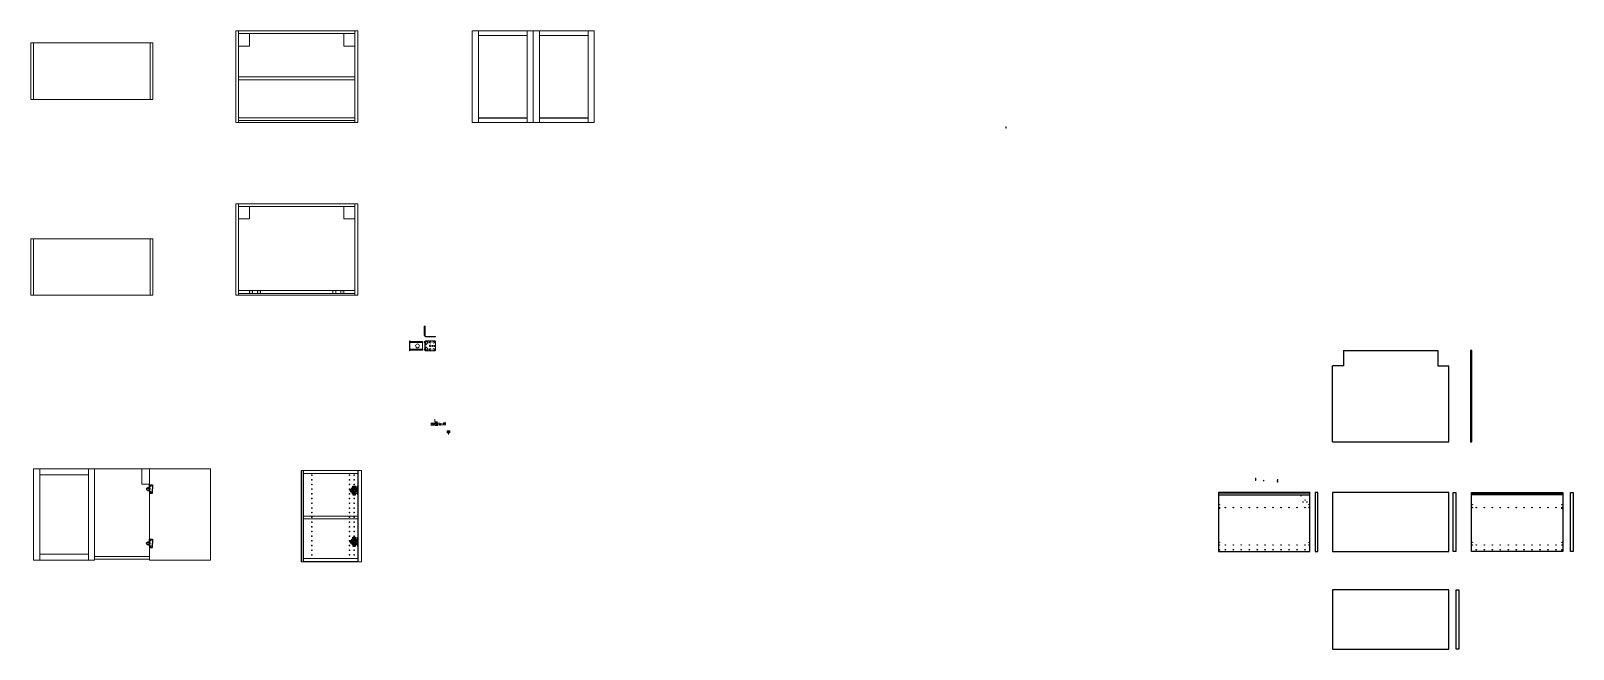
# Model space of a CAD drawing. Header units: millimetres. Extents: x 2162 to 3173, y 1800 to 2205.
import ezdxf

# ---------------------------------------------------------------- set-up
doc = ezdxf.new("R2010")
doc.units = ezdxf.units.MM
for name, color, linetype, lineweight in [('A-FURN', 8, 'Continuous', 18), ('ante', 9, 'Continuous', 18), ('componenti', 21, 'Continuous', 18), ('meccanismi', 4, 'Continuous', 18), ('viti', 1, 'Continuous', 18)]:
    doc.layers.add(name, color=color, linetype=linetype, lineweight=lineweight)
doc.layers.add('costr', color=4, linetype='Continuous')

msp = doc.modelspace()

# ---------------------------------------------------------------- linework, layer by layer
for p, q in [((3106.3, 1995.6), (3105.3, 1995.6)), ((3105.3, 1995.6), (3105.3, 1935.6)), ((3106.3, 1935.6), (3106.3, 1995.6)), ((3014.8, 1935.6), (3091.2, 1935.6)), ((3105.3, 1935.6), (3106.3, 1935.6)), ((3000.1, 1902), (2940.1, 1902)), ((2940.1, 1901), (3000.1, 1901)), ((2994.2, 1901), (2994.2, 1900)), ((3000.1, 1902.5), (3000.1, 1902.2)), ((3003.5, 1902.5), (3003.5, 1863.7)), ((3005.3, 1902.5), (3003.5, 1902.5)), ((3005.3, 1863.7), (3005.3, 1902.5)), ((3091.2, 1902.5), (3014.8, 1902.5)), ((3014.8, 1902.5), (3014.8, 1863.7)), ((3091.2, 1863.7), (3091.2, 1902.5)), ((3093.9, 1863.7), (3093.9, 1902.5)), ((3093.9, 1902.5), (3095.7, 1902.5)), ((3095.7, 1902.5), (3095.7, 1863.7)), ((3105.9, 1902.5), (3105.9, 1902.2)), ((3105.9, 1902), (3165.9, 1902)), ((3165.9, 1901), (3105.9, 1901)), ((3170.9, 1863.7), (3170.9, 1902.5)), ((3170.9, 1902.5), (3172.7, 1902.5)), ((3172.7, 1902.5), (3172.7, 1863.7)), ((2940.1, 1863.7), (3000.1, 1863.7)), ((3003.5, 1863.7), (3005.3, 1863.7)), ((3014.8, 1863.7), (3091.2, 1863.7)), ((3095.7, 1863.7), (3093.9, 1863.7)), ((3165.9, 1863.7), (3105.9, 1863.7)), ((3172.7, 1863.7), (3170.9, 1863.7)), ((3091.2, 1838.6), (3014.8, 1838.6)), ((3014.8, 1838.6), (3014.8, 1799.8)), ((3091.2, 1799.8), (3091.2, 1838.6)), ((3096, 1799.8), (3096, 1838.6)), ((3096, 1838.6), (3097.8, 1838.6)), ((3097.8, 1838.6), (3097.8, 1799.8)), ((3014.8, 1799.8), (3091.2, 1799.8)), ((3097.8, 1799.8), (3096, 1799.8))]:
    msp.add_line(p, q)
at = {"color": 4}
for p, q in [((2237.5, 1905.4), (2239.2, 1905.4)), ((2237.5, 1904.2), (2239.2, 1904.2)), ((2238.2, 1905.8), (2239.3, 1905.8)), ((2238.2, 1903.8), (2239.3, 1903.8)), ((2239.3, 1905.3), (2239.3, 1907.5)), ((2239.3, 1907.5), (2241.3, 1907.5)), ((2239.3, 1904.2), (2239.3, 1902)), ((2239.3, 1902), (2241.3, 1902)), ((2241.3, 1907.5), (2241.3, 1904.8)), ((2241.3, 1902), (2241.3, 1904.8)), ((2370.8, 1904.6), (2375.5, 1904.6)), ((2370.8, 1903.8), (2370.8, 1904.6)), ((2370.8, 1903.8), (2370.8, 1903.1)), ((2370.8, 1903.1), (2375.5, 1903.1)), ((2375.5, 1904.4), (2376.2, 1904.4)), ((2375.5, 1903.2), (2376.2, 1903.2)), ((2239.3, 1870.2), (2239.3, 1871.9)), ((2239.3, 1871.9), (2241.3, 1871.9)), ((2241.3, 1871.9), (2241.3, 1869.2)), ((2370.8, 1870.9), (2375.5, 1870.9)), ((2370.8, 1870.2), (2370.8, 1870.9)), ((2375.5, 1870.8), (2376.2, 1870.8)), ((2237.5, 1869.8), (2239.2, 1869.8)), ((2237.5, 1868.6), (2239.2, 1868.6)), ((2238.2, 1870.2), (2239.3, 1870.2)), ((2238.2, 1868.1), (2239.3, 1868.1)), ((2239.3, 1868.1), (2239.3, 1866.4)), ((2239.3, 1866.4), (2241.3, 1866.4)), ((2241.3, 1866.4), (2241.3, 1869.2)), ((2370.8, 1870.2), (2370.8, 1869.5)), ((2370.8, 1869.5), (2375.5, 1869.5)), ((2375.5, 1869.6), (2376.2, 1869.6))]:
    msp.add_line(p, q, dxfattribs=at)
for points in [[(3022, 1995.6), (3022, 1985.6), (3014.8, 1985.6)], [(3022, 1995.6), (3084, 1995.6)], [(3084, 1995.6), (3084, 1985.6), (3091.2, 1985.6)], [(3014.8, 1935.6), (3014.8, 1985.6)], [(3091.2, 1935.6), (3091.2, 1985.6)], [(3000.1, 1863.7), (3000.1, 1902.5), (2940.1, 1902.5), (2940.1, 1863.7)], [(2940.1, 1902.2), (2940.1, 1901.1)], [(3105.9, 1863.7), (3105.9, 1902.5), (3165.9, 1902.5), (3165.9, 1863.7)], [(3165.9, 1902.2), (3165.9, 1901.1)]]:
    msp.add_lwpolyline(points)
for points in [[(2371.9, 1904.3), (2371.9, 1905.6), (2372.5, 1905.6)], [(2375.5, 1904.8), (2371.9, 1904.8), (2371.9, 1904.3)], [(2371.9, 1903.3), (2371.9, 1902.1), (2372.5, 1902.1)], [(2375.5, 1902.9), (2371.9, 1902.9), (2371.9, 1903.3)], [(2372.5, 1905.6), (2372.5, 1906.7), (2374.3, 1906.7), (2374.3, 1905.6)], [(2372.5, 1902.1), (2372.5, 1900.9), (2374.3, 1900.9), (2374.3, 1902.1)], [(2372.8, 1906.2), (2372.8, 1905.4)], [(2372.8, 1901.5), (2372.8, 1902.2)], [(2373.2, 1905.4), (2373.2, 1906.2)], [(2373.2, 1902.2), (2373.2, 1901.5)], [(2373.6, 1906.2), (2373.6, 1905.4)], [(2373.6, 1901.5), (2373.6, 1902.2)], [(2374, 1905.4), (2374, 1906.2)], [(2374, 1902.2), (2374, 1901.5)], [(2374.3, 1905.6), (2375.5, 1905.6)], [(2374.3, 1902.1), (2375.5, 1902.1)], [(2371.9, 1870.7), (2371.9, 1871.9), (2372.5, 1871.9)], [(2375.5, 1871.1), (2371.9, 1871.1), (2371.9, 1870.7)], [(2372.5, 1871.9), (2372.5, 1873.1), (2374.3, 1873.1), (2374.3, 1871.9)], [(2372.8, 1872.5), (2372.8, 1871.8)], [(2373.2, 1871.8), (2373.2, 1872.5)], [(2373.6, 1872.5), (2373.6, 1871.8)], [(2374, 1871.8), (2374, 1872.5)], [(2374.3, 1871.9), (2375.5, 1871.9)], [(2371.9, 1869.7), (2371.9, 1868.5), (2372.5, 1868.5)], [(2375.5, 1869.2), (2371.9, 1869.2), (2371.9, 1869.7)], [(2372.5, 1868.5), (2372.5, 1867.3), (2374.3, 1867.3), (2374.3, 1868.5)], [(2372.8, 1867.9), (2372.8, 1868.6)], [(2373.2, 1868.6), (2373.2, 1867.9)], [(2373.6, 1867.9), (2373.6, 1868.6)], [(2374, 1868.6), (2374, 1867.9)], [(2374.3, 1868.5), (2375.5, 1868.5)]]:
    msp.add_lwpolyline(points, dxfattribs=at)
for centre in [(2240, 1906.7), (2240, 1902.9), (2240, 1871), (2240, 1867.3)]:
    msp.add_circle(centre, 0.3, dxfattribs=at)
for centre, radius, start, end in [((2238.8, 1904.8), 1.18, 122.3859, 149.8981), ((2238.8, 1904.8), 1.18, 210.1019, 237.6141), ((2239.2, 1904.8), 0.602, 270, 90), ((2371.9, 1903.8), 0.523, 90, 180), ((2371.9, 1903.8), 0.523, 180, 270), ((2372.6, 1904.9), 0.908, 219.9653, 297.4089), ((2372.6, 1902.7), 0.908, 62.5911, 140.0347), ((2373, 1906.1), 0.244, 13.7815, 166.2185), ((2373, 1905.5), 0.244, 193.7815, 346.2185), ((2373, 1902.2), 0.244, 13.7815, 166.2185), ((2373, 1901.5), 0.244, 193.7815, 346.2185), ((2373, 1903.8), 0.3, 0, 90), ((2373, 1903.8), 0.3, 270, 0), ((2373.8, 1906.1), 0.244, 13.7815, 166.2185), ((2373.8, 1905.5), 0.244, 193.7815, 346.2185), ((2373.8, 1902.2), 0.244, 13.7815, 166.2185), ((2373.8, 1901.5), 0.244, 193.7815, 346.2185), ((2374.3, 1903.8), 0.3, 0, 180), ((2374.3, 1903.8), 0.3, 0, 180), ((2374.3, 1903.8), 0.3, 180, 0), ((2374.3, 1903.8), 0.3, 180, 0), ((2371.9, 1870.2), 0.523, 90, 180), ((2372.6, 1871.3), 0.908, 219.9653, 297.4089), ((2373, 1872.5), 0.244, 13.7815, 166.2185), ((2373, 1871.8), 0.244, 193.7815, 346.2185), ((2373.8, 1872.5), 0.244, 13.7815, 166.2185), ((2373.8, 1871.8), 0.244, 193.7815, 346.2185), ((2238.8, 1869.2), 1.18, 122.3859, 149.8981), ((2238.8, 1869.1), 1.18, 210.1019, 237.6141), ((2239.2, 1869.2), 0.602, 270, 90), ((2371.9, 1870.2), 0.523, 180, 270), ((2372.6, 1869.1), 0.908, 62.5911, 140.0347), ((2373, 1868.6), 0.244, 13.7815, 166.2185), ((2373, 1867.9), 0.244, 193.7815, 346.2185), ((2373, 1870.2), 0.3, 0, 90), ((2373, 1870.2), 0.3, 270, 0), ((2373.8, 1868.5), 0.244, 13.7815, 166.2185), ((2373.8, 1867.9), 0.244, 193.7815, 346.2185), ((2374.3, 1870.2), 0.3, 0, 180), ((2374.3, 1870.2), 0.3, 0, 180), ((2374.3, 1870.2), 0.3, 180, 0), ((2374.3, 1870.2), 0.3, 180, 0)]:
    msp.add_arc(centre, radius, start, end, dxfattribs=at)
at = {"layer": 'A-FURN'}
for p, q in [((2450.9, 2205.1), (2450.9, 2145.1)), ((2530.9, 2145.1), (2530.9, 2205.1)), ((2297.6, 2146.4), (2374, 2146.4)), ((2297.6, 2145.1), (2374, 2145.1)), ((2374, 2146.4), (2374, 2148.2)), ((2297.6, 2031.8), (2374, 2031.8)), ((2163.3, 1918), (2163.3, 1858)), ((2338.8, 1917), (2339.1, 1917)), ((2339.1, 1917), (2339.1, 1857)), ((2340.2, 1857), (2340.2, 1917)), ((2203, 1860.6), (2239.3, 1860.6)), ((2163.3, 1858), (2165.1, 1858)), ((2239.3, 1858.8), (2203, 1858.8))]:
    msp.add_line(p, q, dxfattribs=at)
for points in [[(2295.8, 2145.1), (2297.6, 2145.1), (2297.6, 2205.1), (2295.8, 2205.1)], [(2295.8, 2031.8), (2297.6, 2031.8), (2297.6, 2091.8), (2295.8, 2091.8)]]:
    msp.add_lwpolyline(points, close=True, dxfattribs=at)
for points in [[(2297.6, 2205.1), (2297.6, 2204.9)], [(2297.6, 2205.1), (2374, 2205.1), (2374, 2203.3), (2297.6, 2203.3), (2297.6, 2205.1)], [(2297.6, 2204.9), (2297.6, 2203.6)], [(2374, 2145.1), (2375.8, 2145.1), (2375.8, 2205.1), (2374, 2205.1), (2374, 2195.1)], [(2163.3, 2160.2), (2161.5, 2160.2), (2161.5, 2197.2), (2163.3, 2197.2)], [(2163.3, 2160.2), (2239.7, 2160.2), (2239.7, 2197.2), (2163.3, 2197.2), (2163.3, 2160.2)], [(2239.7, 2160.2), (2241.5, 2160.2), (2241.5, 2197.2), (2239.7, 2197.2)], [(2304.8, 2203.3), (2304.8, 2195.1), (2297.6, 2195.1)], [(2297.6, 2145.1), (2297.6, 2195.1)], [(2366.8, 2203.3), (2366.8, 2195.1), (2374, 2195.1)], [(2374, 2145.1), (2374, 2195.1)], [(2297.6, 2174), (2297.6, 2174.9), (2374, 2174.9), (2374, 2173.1), (2297.6, 2173.1), (2297.6, 2174)], [(2374, 2148.2), (2297.6, 2148.2)], [(2297.6, 2148.2), (2297.6, 2146.4)], [(2297.6, 2091.8), (2297.6, 2091.5)], [(2297.6, 2091.8), (2374, 2091.8), (2374, 2090), (2297.6, 2090), (2297.6, 2091.8)], [(2297.6, 2091.5), (2297.6, 2090.3)], [(2304.8, 2090), (2304.8, 2081.8), (2297.6, 2081.8)], [(2366.8, 2090), (2366.8, 2081.8), (2374, 2081.8)], [(2374, 2031.8), (2375.8, 2031.8), (2375.8, 2091.8), (2374, 2091.8), (2374, 2081.8)], [(2297.6, 2031.8), (2297.6, 2081.8)], [(2374, 2031.8), (2374, 2081.8)], [(2163.3, 2031.8), (2161.5, 2031.8), (2161.5, 2068.8), (2163.3, 2068.8)], [(2163.3, 2031.8), (2239.7, 2031.8), (2239.7, 2068.8), (2163.3, 2068.8), (2163.3, 2031.8)], [(2239.7, 2031.8), (2241.5, 2031.8), (2241.5, 2068.8), (2239.7, 2068.8)], [(2297.6, 2033), (2374, 2033), (2374, 2034.8), (2366.7, 2034.8)], [(2297.6, 2034.8), (2297.6, 2033)], [(2297.6, 2034.8), (2304.8, 2034.8), (2304.8, 2033)], [(2359.4, 2034.8), (2312.1, 2034.8)], [(2203.3, 1918), (2239.3, 1918)], [(2234.3, 1918), (2234.3, 1908), (2239.3, 1908)], [(2375.8, 1917), (2338.8, 1917), (2338.8, 1857), (2375.8, 1857), (2375.8, 1917)], [(2338.8, 1915), (2338.8, 1916.8), (2339.1, 1916.8)], [(2339.1, 1915), (2338.8, 1915), (2338.8, 1915)], [(2340.2, 1916.8), (2375.8, 1916.8), (2375.8, 1915.7)], [(2375.8, 1916.8), (2375.8, 1915), (2340.2, 1915)], [(2375.8, 1886.1), (2375.8, 1885.2), (2340.2, 1885.2), (2340.2, 1887), (2375.8, 1887), (2375.8, 1886.1)], [(2338.8, 1859.1), (2338.8, 1857.3), (2339.1, 1857.3)], [(2339.1, 1859.1), (2338.8, 1859.1), (2338.8, 1859.1)], [(2339.1, 1857), (2340.2, 1857)], [(2375.8, 1857.3), (2375.8, 1859.1), (2340.2, 1859.1)], [(2340.2, 1857.3), (2375.8, 1857.3), (2375.8, 1858.4)]]:
    msp.add_lwpolyline(points, dxfattribs=at)
for centre in [(2345.7, 1913.9), (2370.4, 1913.9), (2373.5, 1913.9), (2345.7, 1910.8), (2345.7, 1907.8), (2345.7, 1904.7), (2345.7, 1901.6), (2370.4, 1910.8), (2370.4, 1907.8), (2370.4, 1904.7), (2370.4, 1901.6), (2373.5, 1910.8), (2373.5, 1907.8), (2373.5, 1904.7), (2373.5, 1901.6), (2345.7, 1898.5), (2345.7, 1895.4), (2345.7, 1892.3), (2370.4, 1898.5), (2370.4, 1895.4), (2370.4, 1892.3), (2373.5, 1898.5), (2373.5, 1895.4), (2373.5, 1892.3), (2345.7, 1889.3), (2345.7, 1886.2), (2345.7, 1883.1), (2370.4, 1889.3), (2370.4, 1886.2), (2370.4, 1883.1), (2373.5, 1889.3), (2373.5, 1886.2), (2373.5, 1883.1), (2345.7, 1880), (2345.7, 1876.9), (2345.7, 1873.8), (2345.7, 1870.8), (2370.4, 1880), (2370.4, 1876.9), (2370.4, 1873.8), (2370.4, 1870.8), (2373.5, 1880), (2373.5, 1876.9), (2373.5, 1873.8), (2373.5, 1870.8), (2345.7, 1867.7), (2345.7, 1864.6), (2345.7, 1861.5), (2370.4, 1867.7), (2370.4, 1864.6), (2370.4, 1861.5), (2373.5, 1867.7), (2373.5, 1864.6), (2373.5, 1861.5)]:
    msp.add_circle(centre, 0.216, dxfattribs=at)
at = {"layer": 'ante'}
for p, q in [((2203.3, 1918), (2163.3, 1918)), ((2163.3, 1918), (2163.3, 1858)), ((2167.3, 1858), (2167.3, 1918)), ((2199.3, 1914), (2167.3, 1914)), ((2203.3, 1858), (2203.3, 1918)), ((2376.2, 1917), (2376.2, 1857)), ((2378.2, 1917), (2376.2, 1917)), ((2378.2, 1857), (2378.2, 1917)), ((2163.3, 1858), (2203.3, 1858)), ((2376.2, 1857), (2378.2, 1857))]:
    msp.add_line(p, q, dxfattribs=at)
for points in [[(2450.9, 2145.1), (2490.9, 2145.1), (2490.9, 2205.1), (2450.9, 2205.1)], [(2490.9, 2145.1), (2530.9, 2145.1), (2530.9, 2205.1), (2490.9, 2205.1)]]:
    msp.add_lwpolyline(points, close=True, dxfattribs=at)
for points in [[(2454.9, 2145.1), (2454.9, 2205.1)], [(2490.9, 2205.1), (2486.9, 2205.1)], [(2486.9, 2205.1), (2486.9, 2145.1)], [(2494.9, 2145.1), (2494.9, 2205.1)], [(2530.9, 2205.1), (2526.9, 2205.1)], [(2526.9, 2205.1), (2526.9, 2145.1)], [(2486.9, 2202.1), (2454.9, 2202.1)], [(2526.9, 2202.1), (2494.9, 2202.1)], [(2486.9, 2145.1), (2454.9, 2145.1)], [(2526.9, 2145.1), (2494.9, 2145.1)], [(2203.3, 1918), (2199.3, 1918)], [(2199.3, 1918), (2199.3, 1858)], [(2239.3, 1858), (2279.3, 1858), (2279.3, 1918), (2239.3, 1918)], [(2239.3, 1918), (2239.3, 1905.4)], [(2239.3, 1904.2), (2239.3, 1858.8)], [(2199.3, 1862), (2167.3, 1862)], [(2239.3, 1868.6), (2239.3, 1858)]]:
    msp.add_lwpolyline(points, dxfattribs=at)
at = {"layer": 'componenti'}
for centre in [(2940.7, 1864.9), (3165.3, 1864.9)]:
    msp.add_circle(centre, 0.216, dxfattribs=at)
at = {"layer": 'costr'}
for centre, radius in [((2940.7, 1894.5), 0.15), ((2940.7, 1892.6), 0.157), ((2940.7, 1892), 0.157), ((2944.6, 1892.6), 0.15), ((2949.8, 1892.6), 0.15), ((2955, 1892.6), 0.15), ((2960.3, 1892.6), 0.15), ((2965.5, 1892.6), 0.15), ((2970.7, 1892.6), 0.15), ((2975.9, 1892.6), 0.15), ((2981.2, 1892.6), 0.15), ((2986.4, 1892.6), 0.15), ((2991.6, 1892.6), 0.15), ((2996.9, 1892.6), 0.15), ((2999.5, 1894.5), 0.15), ((2999.5, 1892.6), 0.157), ((3106.5, 1894.5), 0.15), ((3106.5, 1892.6), 0.157), ((3109.1, 1892.6), 0.15), ((3114.4, 1892.6), 0.15), ((3119.6, 1892.6), 0.15), ((3124.8, 1892.6), 0.15), ((3130.1, 1892.6), 0.15), ((3135.3, 1892.6), 0.15), ((3140.5, 1892.6), 0.15), ((3145.7, 1892.6), 0.15), ((3151, 1892.6), 0.15), ((3156.2, 1892.6), 0.15), ((3161.4, 1892.6), 0.15), ((3165.3, 1892.6), 0.157), ((3165.3, 1892), 0.157), ((3165.3, 1894.5), 0.15), ((2940.7, 1869.8), 0.157), ((2940.7, 1868), 0.15), ((2944.6, 1868), 0.15), ((2944.6, 1864.9), 0.15), ((2949.8, 1868), 0.15), ((2949.8, 1864.9), 0.15), ((2955, 1868), 0.15), ((2955, 1864.9), 0.15), ((2960.3, 1868), 0.15), ((2960.3, 1864.9), 0.15), ((2965.5, 1868), 0.15), ((2965.5, 1864.9), 0.15), ((2970.7, 1868), 0.15), ((2970.7, 1864.9), 0.15), ((2975.9, 1868), 0.15), ((2975.9, 1864.9), 0.15), ((2981.2, 1868), 0.15), ((2981.2, 1864.9), 0.15), ((2986.4, 1868), 0.15), ((2986.4, 1864.9), 0.15), ((2991.6, 1868), 0.15), ((2991.6, 1864.9), 0.15), ((2996.9, 1868), 0.15), ((2996.9, 1864.9), 0.15), ((2999.5, 1869.8), 0.157), ((2999.5, 1868), 0.15), ((3106.5, 1869.8), 0.157), ((3106.5, 1868), 0.15), ((3109.1, 1868), 0.15), ((3109.1, 1864.9), 0.15), ((3114.4, 1868), 0.15), ((3114.4, 1864.9), 0.15), ((3119.6, 1868), 0.15), ((3119.6, 1864.9), 0.15), ((3124.8, 1868), 0.15), ((3124.8, 1864.9), 0.15), ((3130.1, 1868), 0.15), ((3130.1, 1864.9), 0.15), ((3135.3, 1868), 0.15), ((3135.3, 1864.9), 0.15), ((3140.5, 1868), 0.15), ((3140.5, 1864.9), 0.15), ((3145.7, 1868), 0.15), ((3145.7, 1864.9), 0.15), ((3151, 1868), 0.15), ((3151, 1864.9), 0.15), ((3156.2, 1868), 0.15), ((3156.2, 1864.9), 0.15), ((3161.4, 1868), 0.15), ((3161.4, 1864.9), 0.15), ((3165.3, 1869.8), 0.157), ((3165.3, 1868), 0.15)]:
    msp.add_circle(centre, radius, dxfattribs=at)
at = {"layer": 'Defpoints'}
for points in [[(2454.9, 2148.1), (2486.9, 2148.1)], [(2494.9, 2148.1), (2526.9, 2148.1)]]:
    msp.add_lwpolyline(points, dxfattribs=at)
at = {"layer": 'meccanismi'}
for p, q in [((2304.8, 2035), (2312.1, 2035)), ((2304.8, 2033), (2304.8, 2035)), ((2312.1, 2033), (2304.8, 2033)), ((2306.8, 2035), (2306.8, 2033)), ((2310.1, 2035), (2310.1, 2033)), ((2312.1, 2035), (2312.1, 2033)), ((2359.4, 2035), (2366.7, 2035)), ((2359.4, 2033), (2359.4, 2035)), ((2366.7, 2033), (2359.4, 2033)), ((2361.4, 2035), (2361.4, 2033)), ((2364.7, 2035), (2364.7, 2033)), ((2366.7, 2035), (2366.7, 2033)), ((2419.3, 2011.5), (2420, 2011.5)), ((2419.3, 2011.5), (2419.3, 2005.3)), ((2420, 2005.3), (2419.3, 2005.3)), ((2419.7, 2011.5), (2420, 2011.5)), ((2420, 2011.5), (2420, 2005.3)), ((2420.2, 2004.8), (2426.7, 2004.8)), ((2420.2, 2004.6), (2420.2, 2004.8)), ((2420.2, 2004.6), (2426.7, 2004.6)), ((2426.2, 2004.6), (2426.2, 2004.8)), ((2426.7, 2004.6), (2426.7, 2004.8)), ((2409.8, 2001.9), (2410, 2001.9)), ((2409.8, 1995.3), (2409.8, 2001.9)), ((2409.8, 2001.9), (2410, 2001.9)), ((2409.8, 1995.3), (2410, 1995.3)), ((2410, 1995.3), (2409.8, 1995.3)), ((2410, 2001.9), (2410, 1995.3)), ((2410.5, 2001.5), (2418.3, 2001.5)), ((2410.5, 1995.7), (2418.3, 1995.7)), ((2418.3, 2001.5), (2418.3, 1998.6)), ((2418.3, 1995.8), (2418.3, 1998.6)), ((2419.3, 2000.8), (2419.3, 2001.4)), ((2419.3, 1996.4), (2419.3, 1995.8)), ((2419.8, 2001.5), (2419.4, 2001.5)), ((2419.8, 2001.5), (2419.4, 2001.5)), ((2419.5, 2000.8), (2419.4, 2000.8)), ((2419.4, 2000.8), (2419.5, 2000.8)), ((2419.5, 1996.4), (2419.4, 1996.4)), ((2419.4, 1996.4), (2419.5, 1996.4)), ((2419.8, 1995.7), (2419.4, 1995.7)), ((2419.8, 1995.7), (2419.4, 1995.7)), ((2419.5, 2000.8), (2419.5, 2001.2)), ((2419.5, 1996.4), (2419.5, 1996)), ((2419.6, 2001.3), (2419.7, 2001.3)), ((2419.6, 1995.9), (2419.7, 1995.9)), ((2419.7, 1996), (2419.7, 2001.2)), ((2420, 1995.8), (2420, 2001.4)), ((2426.2, 2001.9), (2420.2, 2001.9)), ((2426.2, 1995.3), (2420.2, 1995.3)), ((2426.7, 1998.6), (2426.7, 2001.5)), ((2426.7, 1998.6), (2426.7, 1995.7)), ((2423.9, 1948.1), (2424, 1948.1)), ((2423.9, 1946.5), (2423.9, 1948.1)), ((2423.9, 1948.1), (2424, 1948.1)), ((2423.9, 1946.5), (2424, 1946.5)), ((2424, 1946.5), (2423.9, 1946.5)), ((2424, 1948.1), (2424, 1946.5)), ((2424.1, 1948), (2426, 1948)), ((2424.1, 1946.6), (2426, 1946.6)), ((2426, 1948), (2426, 1947.3)), ((2426, 1946.6), (2426, 1947.3)), ((2426.3, 1950.5), (2426.4, 1950.5)), ((2426.3, 1950.5), (2426.3, 1948.9)), ((2426.4, 1948.9), (2426.3, 1948.9)), ((2426.4, 1948), (2426.3, 1948)), ((2426.4, 1948), (2426.3, 1948)), ((2426.3, 1947.9), (2426.3, 1948)), ((2426.3, 1947.9), (2426.3, 1948)), ((2426.3, 1948), (2426.4, 1948)), ((2426.3, 1947.8), (2426.3, 1947.8)), ((2426.3, 1947.8), (2426.3, 1947.8)), ((2426.3, 1946.8), (2426.3, 1946.8)), ((2426.3, 1946.8), (2426.3, 1946.8)), ((2426.3, 1946.7), (2426.3, 1946.6)), ((2426.3, 1946.7), (2426.3, 1946.7)), ((2426.4, 1946.6), (2426.3, 1946.6)), ((2426.4, 1946.6), (2426.3, 1946.6)), ((2426.3, 1946.6), (2426.4, 1946.6)), ((2426.4, 1950.5), (2426.4, 1948.9)), ((2426.4, 1950.5), (2426.4, 1950.5)), ((2426.4, 1946.7), (2426.4, 1948)), ((2426.4, 1946.6), (2426.4, 1948)), ((2426.5, 1948.8), (2428.1, 1948.8)), ((2426.5, 1948.8), (2428.1, 1948.8)), ((2426.5, 1948.8), (2426.5, 1948.8)), ((2428, 1948.1), (2426.5, 1948.1)), ((2428, 1946.5), (2426.5, 1946.5)), ((2428.1, 1947.3), (2428.1, 1948)), ((2428.1, 1947.3), (2428.1, 1946.6)), ((2376.2, 1906.6), (2375.5, 1906.6)), ((2375.5, 1906.6), (2375.5, 1904.4)), ((2375.5, 1903.2), (2375.5, 1901.1)), ((2375.5, 1901.1), (2376.2, 1901.1)), ((2376.2, 1901.1), (2376.2, 1906.6)), ((2375.5, 1872.9), (2376.2, 1872.9)), ((2375.5, 1870.8), (2375.5, 1872.9)), ((2376.2, 1872.9), (2376.2, 1867.5)), ((2375.5, 1867.5), (2375.5, 1869.6)), ((2376.2, 1867.5), (2375.5, 1867.5))]:
    msp.add_line(p, q, dxfattribs=at)
for points in [[(2410.5, 2001.5), (2410.5, 2000.8)], [(2418.3, 2000.8), (2410.5, 2000.8)], [(2418.3, 1996.4), (2410.5, 1996.4)], [(2410.5, 1996.4), (2410.5, 1995.8)], [(2424.1, 1948), (2424.1, 1947.9)], [(2426, 1947.8), (2424.1, 1947.8)], [(2426, 1946.8), (2424.1, 1946.8)], [(2424.1, 1946.7), (2424.1, 1946.6)]]:
    msp.add_lwpolyline(points, dxfattribs=at)
for points in [[(2420.2, 1999.6), (2420.2, 2001, -0.414214), (2420.4, 2001.2), (2421.9, 2001.2, -0.668179), (2422, 2000.9), (2420.6, 1999.4, -0.668179)], [(2420.2, 1997.6), (2420.2, 1996.2, 0.414214), (2420.4, 1996), (2421.9, 1996, 0.668179), (2422, 1996.4), (2420.6, 1997.8, 0.668179)], [(2426.5, 1947.5), (2426.5, 1947.9, -0.414214), (2426.5, 1947.9), (2426.9, 1947.9, -0.668179), (2426.9, 1947.9), (2426.6, 1947.5, -0.668179)], [(2426.5, 1947.1), (2426.5, 1946.7, 0.414214), (2426.5, 1946.7), (2426.9, 1946.7, 0.668179), (2426.9, 1946.7), (2426.6, 1947.1, 0.668179)]]:
    msp.add_lwpolyline(points, format="xyb", close=True, dxfattribs=at)
for centre, radius in [((2305.8, 2034), 0.05), ((2311.1, 2034), 0.05), ((2360.4, 2034), 0.05), ((2365.7, 2034), 0.05), ((2415, 1998.6), 1.3), ((2423.3, 2001), 0.541), ((2423.3, 1998.6), 0.541), ((2423.3, 1996.2), 0.541), ((2425.7, 2001), 0.541), ((2425.7, 1996.2), 0.541), ((2425.2, 1947.3), 0.321), ((2427.3, 1947.9), 0.134), ((2427.3, 1947.3), 0.134), ((2427.3, 1946.7), 0.134), ((2427.8, 1947.9), 0.134), ((2427.8, 1946.7), 0.134)]:
    msp.add_circle(centre, radius, dxfattribs=at)
for centre, radius, start, end in [((2410.1, 2001.9), 0.533, 258.8516, 308.2598), ((2410.1, 1995.3), 0.533, 51.7394, 101.1487), ((2419.8, 2001.7), 0.39, 286.0939, 33.6806), ((2419.8, 1995.5), 0.39, 326.3194, 73.9061), ((2424.9, 1998.6), 0.325, 0, 180), ((2424.9, 1998.6), 0.325, 180, 0), ((2426.2, 1998.6), 0.325, 0, 180), ((2426.2, 1998.6), 0.325, 180, 0), ((2426.2, 2001.5), 0.433, 0, 90), ((2426.2, 1995.7), 0.433, 270, 0), ((2424, 1948.1), 0.132, 258.8516, 308.2598), ((2424, 1946.5), 0.132, 51.7394, 101.1487), ((2426.4, 1948.1), 0.0964, 286.0939, 33.6806), ((2426.4, 1946.5), 0.0964, 326.3194, 73.9061), ((2427.6, 1947.3), 0.0802, 0, 180), ((2427.6, 1947.3), 0.0802, 180, 0), ((2428, 1947.3), 0.0802, 0, 180), ((2428, 1947.3), 0.0802, 180, 0), ((2428, 1948), 0.107, 0, 90), ((2428, 1946.6), 0.107, 270, 0)]:
    msp.add_arc(centre, radius, start, end, dxfattribs=at)
for points in [[(2420.2, 2004.6), (2419.9, 2004.6), (2419.7, 2005), (2419.7, 2005.3)], [(2420.2, 2004.8), (2420, 2004.8), (2420, 2005.1), (2420, 2005.3)], [(2410.5, 2001.5), (2410.5, 2001.5), (2410.5, 2001.5), (2410.5, 2001.5)], [(2410.5, 2000.8), (2410.5, 2000.8), (2410.5, 2000.8), (2410.5, 2000.8)], [(2410.5, 1996.4), (2410.5, 1996.4), (2410.5, 1996.4), (2410.5, 1996.4)], [(2410.5, 1995.7), (2410.5, 1995.7), (2410.5, 1995.7), (2410.5, 1995.8)], [(2418.3, 2001.5), (2418.3, 2001.5), (2418.3, 2001.5), (2418.3, 2001.5)], [(2418.3, 2000.8), (2418.3, 2000.8), (2418.3, 2000.8), (2418.3, 2000.8)], [(2418.3, 1996.4), (2418.3, 1996.4), (2418.3, 1996.4), (2418.3, 1996.4)], [(2418.3, 1995.7), (2418.3, 1995.7), (2418.3, 1995.7), (2418.3, 1995.8)], [(2419.4, 2001.5), (2419.4, 2001.5), (2419.3, 2001.4), (2419.3, 2001.4)], [(2419.4, 2000.8), (2419.3, 2000.8), (2419.3, 2000.8), (2419.3, 2000.8)], [(2419.4, 1996.4), (2419.3, 1996.4), (2419.3, 1996.4), (2419.3, 1996.4)], [(2419.4, 1995.7), (2419.4, 1995.7), (2419.3, 1995.8), (2419.3, 1995.8)], [(2419.5, 2001.2), (2419.5, 2001.3), (2419.6, 2001.3), (2419.6, 2001.3)], [(2419.5, 2000.8), (2419.5, 2000.8), (2419.5, 2000.8), (2419.5, 2000.8)], [(2419.5, 1996.4), (2419.5, 1996.4), (2419.5, 1996.4), (2419.5, 1996.4)], [(2419.5, 1996), (2419.5, 1995.9), (2419.6, 1995.9), (2419.6, 1995.9)], [(2419.7, 2001.2), (2419.7, 2001.3), (2419.7, 2001.3), (2419.7, 2001.3)], [(2419.7, 1996), (2419.7, 1995.9), (2419.7, 1995.9), (2419.7, 1995.9)], [(2420, 2001.4), (2420, 2001.4), (2419.9, 2001.5), (2419.8, 2001.5)], [(2420, 1995.8), (2420, 1995.8), (2419.9, 1995.7), (2419.8, 1995.7)], [(2424.1, 1948), (2424.1, 1948), (2424.1, 1948), (2424.1, 1948)], [(2424.1, 1947.8), (2424.1, 1947.8), (2424.1, 1947.8), (2424.1, 1947.9)], [(2424.1, 1946.7), (2424.1, 1946.8), (2424.1, 1946.8), (2424.1, 1946.8)], [(2424.1, 1946.6), (2424.1, 1946.6), (2424.1, 1946.6), (2424.1, 1946.6)], [(2426, 1948), (2426, 1948), (2426, 1948), (2426, 1948)], [(2426, 1947.8), (2426, 1947.8), (2426, 1947.8), (2426, 1947.9)], [(2426, 1946.7), (2426, 1946.8), (2426, 1946.8), (2426, 1946.8)], [(2426, 1946.6), (2426, 1946.6), (2426, 1946.6), (2426, 1946.6)], [(2426.3, 1948), (2426.3, 1948), (2426.3, 1948), (2426.3, 1948)], [(2426.3, 1948), (2426.3, 1948), (2426.3, 1948), (2426.3, 1948)], [(2426.3, 1947.8), (2426.3, 1947.8), (2426.3, 1947.8), (2426.3, 1947.9)], [(2426.3, 1947.9), (2426.3, 1947.8), (2426.3, 1947.8), (2426.3, 1947.8)], [(2426.3, 1946.8), (2426.3, 1946.8), (2426.3, 1946.8), (2426.3, 1946.7)], [(2426.3, 1946.7), (2426.3, 1946.8), (2426.3, 1946.8), (2426.3, 1946.8)], [(2426.3, 1946.7), (2426.3, 1946.6), (2426.3, 1946.6), (2426.3, 1946.6)], [(2426.3, 1946.6), (2426.3, 1946.6), (2426.3, 1946.6), (2426.3, 1946.6)], [(2426.5, 1948.8), (2426.4, 1948.8), (2426.4, 1948.9), (2426.4, 1948.9)], [(2426.5, 1948.8), (2426.4, 1948.8), (2426.4, 1948.9), (2426.4, 1948.9)], [(2426.4, 1948), (2426.4, 1948), (2426.4, 1948), (2426.4, 1948)], [(2426.4, 1948), (2426.4, 1948), (2426.4, 1948), (2426.4, 1948)], [(2426.4, 1946.7), (2426.4, 1946.6), (2426.4, 1946.6), (2426.4, 1946.6)], [(2426.4, 1946.6), (2426.4, 1946.6), (2426.4, 1946.6), (2426.4, 1946.6)], [(2237.5, 1904.2), (2237.1, 1904.2), (2237.1, 1905.4), (2237.5, 1905.4)], [(2375.5, 1903.2), (2375.1, 1903.2), (2375.1, 1904.4), (2375.5, 1904.4)], [(2375.8, 1903.2), (2375.4, 1903.2), (2375.4, 1904.4), (2375.8, 1904.4)], [(2375.5, 1870.8), (2375.1, 1870.8), (2375.1, 1869.6), (2375.5, 1869.6)], [(2375.8, 1870.8), (2375.4, 1870.8), (2375.4, 1869.6), (2375.8, 1869.6)], [(2237.5, 1868.6), (2237.1, 1868.6), (2237.1, 1869.8), (2237.5, 1869.8)]]:
    msp.add_open_spline(points, degree=3, dxfattribs=at)
at = {"layer": 'viti'}
for p, q in [((2800.8, 2142.2), (2800.7, 2142.2)), ((2800.7, 2142.1), (2800.7, 2142.2)), ((2800.8, 2142.1), (2800.7, 2142.1)), ((2800.7, 2141.8), (2801, 2141.8)), ((2801, 2141.8), (2800.7, 2141.8)), ((2800.7, 2141.8), (2800.7, 2141.8)), ((2800.7, 2141.8), (2800.7, 2141.7)), ((2800.7, 2141.7), (2800.8, 2141.7)), ((2800.7, 2141.7), (2800.7, 2141.4)), ((2801, 2141.7), (2800.7, 2141.7)), ((2800.9, 2141.7), (2800.7, 2141.7)), ((2800.7, 2141.7), (2800.7, 2141.7)), ((2800.9, 2141.7), (2800.7, 2141.7)), ((2800.7, 2141.7), (2800.7, 2141.7)), ((2801, 2141.7), (2800.7, 2141.6)), ((2800.9, 2141.7), (2800.7, 2141.6)), ((2800.7, 2141.6), (2800.7, 2141.6)), ((2800.9, 2141.6), (2800.7, 2141.6)), ((2800.7, 2141.6), (2800.7, 2141.6)), ((2801, 2141.6), (2800.7, 2141.5)), ((2800.9, 2141.6), (2800.7, 2141.5)), ((2800.9, 2141.6), (2800.7, 2141.5)), ((2800.7, 2141.5), (2800.7, 2141.5)), ((2800.7, 2141.5), (2800.7, 2141.5)), ((2801, 2141.5), (2800.7, 2141.5)), ((2800.9, 2141.5), (2800.7, 2141.5)), ((2800.7, 2141.5), (2800.7, 2141.5)), ((2800.9, 2141.5), (2800.7, 2141.5)), ((2800.7, 2141.5), (2800.7, 2141.5)), ((2800.7, 2141.4), (2800.8, 2141.4)), ((2800.7, 2141.4), (2800.8, 2141.4)), ((2801, 2141.4), (2800.7, 2141.4)), ((2800.9, 2141.4), (2800.7, 2141.4)), ((2800.7, 2141.4), (2800.7, 2141.4)), ((2800.9, 2141.4), (2800.7, 2141.4)), ((2800.7, 2141.4), (2800.7, 2141.4)), ((2800.8, 2142.2), (2800.8, 2142.2)), ((2800.8, 2142.2), (2800.9, 2142.2)), ((2800.8, 2142.1), (2800.8, 2142.1)), ((2800.9, 2142.1), (2800.8, 2142.1)), ((2801, 2141.7), (2800.8, 2141.7)), ((2800.9, 2141.4), (2800.8, 2141.4)), ((2800.8, 2141.4), (2800.8, 2141.4)), ((2800.9, 2141.4), (2800.8, 2141.4)), ((2800.9, 2142.2), (2800.9, 2142.2)), ((2800.9, 2142.2), (2800.9, 2142.2)), ((2800.9, 2142.2), (2800.9, 2142.1)), ((2800.9, 2142.1), (2800.9, 2142.1)), ((2800.9, 2142.1), (2800.9, 2142.1)), ((2800.9, 2141.7), (2800.9, 2141.4)), ((2801, 2141.7), (2800.9, 2141.7)), ((2801, 2141.7), (2800.9, 2141.7)), ((2801, 2141.7), (2800.9, 2141.7)), ((2801, 2141.7), (2800.9, 2141.6)), ((2801, 2141.6), (2800.9, 2141.6)), ((2801, 2141.6), (2800.9, 2141.6)), ((2801, 2141.5), (2800.9, 2141.5)), ((2801, 2141.5), (2800.9, 2141.5)), ((2800.9, 2141.4), (2800.9, 2141.4)), ((2801, 2141.4), (2800.9, 2141.4)), ((2801, 2141.4), (2800.9, 2141.4)), ((2801, 2141.8), (2801, 2141.8)), ((2801, 2141.8), (2801, 2141.7)), ((2428.9, 1946.8), (2428.9, 1948.1)), ((2428.9, 1946.8), (2428.9, 1948.1)), ((2428.9, 1948.1), (2428.9, 1948.1)), ((2428.9, 1948.1), (2429, 1948.1)), ((2428.9, 1948.1), (2429.2, 1948.1)), ((2428.9, 1946.8), (2429.2, 1946.8)), ((2428.9, 1946.8), (2429.2, 1946.8)), ((2428.9, 1946.8), (2428.9, 1946.7)), ((2428.9, 1946.7), (2429, 1946.7)), ((2429, 1948.1), (2429, 1946.8)), ((2429, 1946.8), (2429, 1948.1)), ((2429.1, 1948.1), (2429, 1948.1)), ((2429.1, 1946.7), (2429, 1946.7)), ((2429.2, 1946.8), (2429.1, 1948.1)), ((2429.1, 1948.1), (2429.1, 1946.8)), ((2429.2, 1948.1), (2429.1, 1948.1)), ((2429.2, 1946.8), (2429.1, 1946.7)), ((2429.2, 1946.8), (2429.2, 1948.1)), ((2429.8, 1947.2), (2430.1, 1947.2)), ((2430.1, 1947.2), (2429.8, 1947.2)), ((2429.8, 1947.2), (2429.8, 1947.2)), ((2429.8, 1947.2), (2429.8, 1947.1)), ((2429.8, 1947.1), (2430, 1947.1)), ((2429.9, 1947.5), (2429.9, 1947.6)), ((2429.9, 1947.6), (2430, 1947.6)), ((2429.9, 1947.5), (2429.9, 1947.4)), ((2429.9, 1947.5), (2429.9, 1947.5)), ((2429.9, 1947.5), (2429.9, 1947.5)), ((2429.9, 1947.5), (2429.9, 1947.5)), ((2430, 1947.4), (2429.9, 1947.4)), ((2429.9, 1947.1), (2429.9, 1946.8)), ((2430.1, 1947.1), (2429.9, 1947.1)), ((2429.9, 1947.1), (2429.9, 1947)), ((2430.1, 1947.1), (2429.9, 1947)), ((2429.9, 1947), (2429.9, 1947)), ((2430.1, 1947), (2429.9, 1947)), ((2429.9, 1947), (2429.9, 1947)), ((2430.1, 1947), (2429.9, 1947)), ((2429.9, 1947), (2429.9, 1947)), ((2430.1, 1947), (2429.9, 1946.9)), ((2429.9, 1946.9), (2429.9, 1946.9)), ((2430.1, 1946.9), (2429.9, 1946.9)), ((2429.9, 1946.9), (2429.9, 1946.9)), ((2430.1, 1946.9), (2429.9, 1946.8)), ((2430.1, 1946.9), (2429.9, 1946.8)), ((2429.9, 1946.8), (2430, 1946.8)), ((2429.9, 1946.8), (2429.9, 1946.7)), ((2429.9, 1946.8), (2429.9, 1946.8)), ((2429.9, 1946.8), (2429.9, 1946.8)), ((2430.1, 1946.8), (2429.9, 1946.8)), ((2429.9, 1946.8), (2429.9, 1946.8)), ((2430.1, 1946.8), (2429.9, 1946.8)), ((2429.9, 1946.8), (2429.9, 1946.8)), ((2429.9, 1946.7), (2430, 1946.7)), ((2430, 1947.5), (2430, 1947.6)), ((2430, 1947.5), (2430, 1947.4)), ((2430, 1947.5), (2430.1, 1947.5)), ((2430, 1947.5), (2430.1, 1947.5)), ((2430.1, 1947.1), (2430, 1947.1)), ((2430.1, 1946.8), (2430, 1946.8)), ((2430.1, 1946.8), (2430, 1946.7)), ((2430, 1946.7), (2430, 1946.7)), ((2430.1, 1947.5), (2430.1, 1947.5)), ((2430.1, 1947.2), (2430.1, 1947.2)), ((2430.1, 1947.2), (2430.1, 1947.1)), ((2430.1, 1947.1), (2430.1, 1946.8)), ((2430.1, 1947.1), (2430.1, 1947.1)), ((2430.1, 1947.1), (2430.1, 1947.1)), ((2430.1, 1947), (2430.1, 1947)), ((2430.1, 1947), (2430.1, 1947)), ((2430.1, 1947), (2430.1, 1947)), ((2430.1, 1947), (2430.1, 1946.9)), ((2430.1, 1946.9), (2430.1, 1946.9)), ((2430.1, 1946.9), (2430.1, 1946.9)), ((2430.1, 1946.8), (2430.1, 1946.8)), ((2430.1, 1946.8), (2430.1, 1946.8)), ((2431, 1947.5), (2430.9, 1947.5)), ((2430.9, 1947.4), (2430.9, 1947.5)), ((2431, 1947.4), (2430.9, 1947.4)), ((2430.9, 1947.2), (2431.2, 1947.2)), ((2430.9, 1947.2), (2430.9, 1947.1)), ((2430.9, 1947.1), (2430.9, 1946.7)), ((2431.1, 1947.1), (2430.9, 1947.1)), ((2430.9, 1947.1), (2430.9, 1947.1)), ((2431.1, 1947.1), (2430.9, 1947.1)), ((2430.9, 1947.1), (2430.9, 1947.1)), ((2431.1, 1947.1), (2430.9, 1947)), ((2430.9, 1947), (2430.9, 1947)), ((2431.1, 1947), (2430.9, 1947)), ((2430.9, 1947), (2430.9, 1947)), ((2431.1, 1947), (2430.9, 1946.9)), ((2431.1, 1947), (2430.9, 1946.9)), ((2430.9, 1946.9), (2430.9, 1946.9)), ((2430.9, 1946.9), (2430.9, 1946.9)), ((2431.1, 1946.9), (2430.9, 1946.9)), ((2430.9, 1946.9), (2430.9, 1946.9)), ((2431.1, 1946.9), (2430.9, 1946.8)), ((2430.9, 1946.8), (2430.9, 1946.9)), ((2431.1, 1946.8), (2430.9, 1946.8)), ((2430.9, 1946.8), (2430.9, 1946.8)), ((2431.1, 1946.8), (2430.9, 1946.8)), ((2430.9, 1946.8), (2430.9, 1946.8)), ((2430.9, 1946.7), (2431.1, 1946.7)), ((2431, 1947.5), (2431, 1947.6)), ((2431, 1947.5), (2431, 1947.6)), ((2431, 1947.6), (2431, 1947.6)), ((2431, 1947.5), (2431.1, 1947.5)), ((2431, 1947.4), (2431, 1947.4)), ((2431, 1947.4), (2431, 1947.4)), ((2431, 1947.4), (2431.1, 1947.4)), ((2431, 1947.4), (2431, 1947.4)), ((2431.1, 1946.8), (2431, 1946.7)), ((2431.1, 1947.5), (2431.1, 1947.4)), ((2431.2, 1947.2), (2431.1, 1947.1)), ((2431.1, 1946.7), (2431.1, 1947.1)), ((2431.1, 1947.1), (2431.1, 1947.1)), ((2431.1, 1947.1), (2431.1, 1947.1)), ((2431.1, 1947.1), (2431.1, 1947.1)), ((2431.1, 1947.1), (2431.1, 1947)), ((2431.1, 1947), (2431.1, 1947)), ((2431.1, 1947), (2431.1, 1947)), ((2431.1, 1946.9), (2431.1, 1946.9)), ((2431.1, 1946.9), (2431.1, 1946.9)), ((2431.1, 1946.8), (2431.1, 1946.8)), ((2431.1, 1946.8), (2431.1, 1946.8)), ((2431.1, 1946.8), (2431.1, 1946.8)), ((2431.1, 1946.8), (2431.1, 1946.7)), ((2431.1, 1946.7), (2431.1, 1946.7)), ((2432.2, 1948.1), (2432.1, 1948.1)), ((2432.2, 1948.1), (2432.1, 1948.1)), ((2432.1, 1948.1), (2432.1, 1948.1)), ((2432.2, 1947.9), (2432.1, 1947.9)), ((2432.1, 1947.9), (2432.2, 1947.8)), ((2432.2, 1947.8), (2432.1, 1947.8)), ((2432.1, 1947.8), (2432.1, 1947.7)), ((2432.2, 1947.8), (2432.1, 1947.7)), ((2432.1, 1947.7), (2432.1, 1947.7)), ((2432.2, 1947.7), (2432.1, 1947.7)), ((2432.1, 1947.7), (2432.1, 1947.7)), ((2432.2, 1947.7), (2432.1, 1947.7)), ((2432.1, 1947.7), (2432.1, 1947.7)), ((2432.2, 1947.7), (2432.1, 1947.7)), ((2432.1, 1947.7), (2432.1, 1947.6)), ((2432.2, 1947.7), (2432.1, 1947.6)), ((2432.1, 1947.6), (2432.1, 1947.6)), ((2432.2, 1947.6), (2432.1, 1947.6)), ((2432.1, 1947.6), (2432.1, 1947.6)), ((2432.2, 1947.6), (2432.1, 1947.6)), ((2432.1, 1947.6), (2432.1, 1947.6)), ((2432.2, 1947.6), (2432.1, 1947.6)), ((2432.1, 1947.6), (2432.1, 1947.5)), ((2432.2, 1947.6), (2432.1, 1947.5)), ((2432.1, 1947.5), (2432.1, 1947.5)), ((2432.2, 1947.5), (2432.1, 1947.5)), ((2432.1, 1947.5), (2432.1, 1947.5)), ((2432.2, 1947.5), (2432.1, 1947.5)), ((2432.1, 1947.5), (2432.1, 1947.5)), ((2432.2, 1947.5), (2432.1, 1947.5)), ((2432.1, 1947.5), (2432.1, 1947.4)), ((2432.2, 1947.5), (2432.1, 1947.4)), ((2432.1, 1947.4), (2432.1, 1947.4)), ((2432.2, 1947.4), (2432.1, 1947.4)), ((2432.1, 1947.4), (2432.1, 1947.4)), ((2432.2, 1947.4), (2432.1, 1947.4)), ((2432.1, 1947.4), (2432.1, 1947.4)), ((2432.2, 1947.4), (2432.1, 1947.4)), ((2432.1, 1947.4), (2432.1, 1947.3)), ((2432.2, 1947.4), (2432.1, 1947.3)), ((2432.1, 1947.3), (2432.1, 1947.3)), ((2432.2, 1947.3), (2432.1, 1947.3)), ((2432.1, 1947.3), (2432.1, 1947.3)), ((2432.2, 1947.3), (2432.1, 1947.3)), ((2432.1, 1947.3), (2432.1, 1947.3)), ((2432.2, 1947.3), (2432.1, 1947.3)), ((2432.1, 1947.3), (2432.1, 1947.2)), ((2432.1, 1947.2), (2432.2, 1947.3)), ((2432.1, 1947.2), (2432.1, 1947.2)), ((2432.2, 1947.2), (2432.1, 1947.2)), ((2432.1, 1947.2), (2432.1, 1947.2)), ((2432.2, 1947.2), (2432.1, 1947.2)), ((2432.1, 1947.2), (2432.1, 1947.2)), ((2432.2, 1947.2), (2432.1, 1947.2)), ((2432.1, 1947.2), (2432.1, 1947.1)), ((2432.2, 1947.2), (2432.1, 1947.1)), ((2432.1, 1947.1), (2432.1, 1947.1)), ((2432.2, 1947.1), (2432.1, 1947.1)), ((2432.1, 1947.1), (2432.1, 1947.1)), ((2432.2, 1947.1), (2432.1, 1947.1)), ((2432.1, 1947.1), (2432.1, 1947.1)), ((2432.2, 1947.1), (2432.1, 1947.1)), ((2432.1, 1947.1), (2432.1, 1947)), ((2432.2, 1947.1), (2432.1, 1947)), ((2432.1, 1947), (2432.1, 1947)), ((2432.2, 1947), (2432.1, 1947)), ((2432.1, 1947), (2432.1, 1947)), ((2432.2, 1947), (2432.1, 1947)), ((2432.1, 1947), (2432.1, 1947)), ((2432.2, 1947), (2432.1, 1947)), ((2432.1, 1947), (2432.1, 1946.9)), ((2432.2, 1947), (2432.1, 1946.9)), ((2432.1, 1946.9), (2432.1, 1946.9)), ((2432.2, 1946.9), (2432.1, 1946.9)), ((2432.1, 1946.9), (2432.1, 1946.9)), ((2432.2, 1946.9), (2432.1, 1946.9)), ((2432.1, 1946.9), (2432.1, 1946.9)), ((2432.2, 1946.9), (2432.1, 1946.9)), ((2432.1, 1946.9), (2432.1, 1946.8)), ((2432.2, 1946.9), (2432.1, 1946.8)), ((2432.1, 1946.8), (2432.1, 1946.8)), ((2432.2, 1946.8), (2432.1, 1946.8)), ((2432.1, 1946.8), (2432.1, 1946.8)), ((2432.2, 1946.8), (2432.1, 1946.8)), ((2432.1, 1946.8), (2432.1, 1946.8)), ((2432.2, 1948.1), (2432.2, 1948.2)), ((2432.2, 1948.1), (2432.2, 1948.2)), ((2432.2, 1948.2), (2432.2, 1948.2)), ((2432.2, 1948.1), (2432.2, 1948)), ((2432.2, 1948.1), (2432.2, 1948)), ((2432.2, 1948.1), (2432.3, 1948.1)), ((2432.2, 1948.1), (2432.3, 1948.1)), ((2432.2, 1948), (2432.2, 1948)), ((2432.3, 1947.9), (2432.2, 1947.8)), ((2432.3, 1947.9), (2432.2, 1947.9)), ((2432.2, 1947.8), (2432.2, 1946.8)), ((2432.2, 1946.8), (2432.2, 1947.8)), ((2432.3, 1947.8), (2432.2, 1947.8)), ((2432.3, 1947.8), (2432.2, 1947.8)), ((2432.3, 1947.7), (2432.2, 1947.7)), ((2432.3, 1947.7), (2432.2, 1947.7)), ((2432.3, 1947.7), (2432.2, 1947.7)), ((2432.3, 1947.7), (2432.2, 1947.7)), ((2432.3, 1947.6), (2432.2, 1947.6)), ((2432.3, 1947.6), (2432.2, 1947.6)), ((2432.3, 1947.6), (2432.2, 1947.6)), ((2432.3, 1947.6), (2432.2, 1947.6)), ((2432.3, 1947.5), (2432.2, 1947.5)), ((2432.3, 1947.5), (2432.2, 1947.5)), ((2432.3, 1947.5), (2432.2, 1947.5)), ((2432.3, 1947.5), (2432.2, 1947.5)), ((2432.3, 1947.4), (2432.2, 1947.4)), ((2432.3, 1947.4), (2432.2, 1947.4)), ((2432.3, 1947.4), (2432.2, 1947.4)), ((2432.3, 1947.4), (2432.2, 1947.4)), ((2432.3, 1947.3), (2432.2, 1947.3)), ((2432.3, 1947.3), (2432.2, 1947.3)), ((2432.3, 1947.3), (2432.2, 1947.3)), ((2432.3, 1947.3), (2432.2, 1947.3)), ((2432.3, 1947.2), (2432.2, 1947.2)), ((2432.3, 1947.2), (2432.2, 1947.2)), ((2432.3, 1947.2), (2432.2, 1947.2)), ((2432.3, 1947.2), (2432.2, 1947.2)), ((2432.3, 1947.1), (2432.2, 1947.1)), ((2432.3, 1947.1), (2432.2, 1947.1)), ((2432.3, 1947.1), (2432.2, 1947.1)), ((2432.3, 1947.1), (2432.2, 1947.1)), ((2432.3, 1947), (2432.2, 1947)), ((2432.3, 1947), (2432.2, 1947)), ((2432.3, 1947), (2432.2, 1947)), ((2432.3, 1947), (2432.2, 1947)), ((2432.3, 1946.9), (2432.2, 1946.9)), ((2432.3, 1946.9), (2432.2, 1946.9)), ((2432.3, 1946.9), (2432.2, 1946.9)), ((2432.3, 1946.9), (2432.2, 1946.9)), ((2432.2, 1946.8), (2432.2, 1946.8)), ((2432.2, 1946.8), (2432.2, 1946.7)), ((2432.2, 1946.7), (2432.2, 1946.8)), ((2432.3, 1946.8), (2432.2, 1946.8)), ((2432.3, 1946.8), (2432.2, 1946.8)), ((2432.3, 1948.1), (2432.3, 1948.1)), ((2433.1, 1948.4), (2433, 1948.4)), ((2433.1, 1948.4), (2433, 1948.4)), ((2433, 1948.1), (2433, 1948.2)), ((2433, 1948.2), (2433.3, 1948.2)), ((2433, 1948.1), (2433.3, 1948.1)), ((2433, 1947.9), (2433.3, 1947.9)), ((2433, 1947.9), (2433, 1947.1)), ((2433, 1947.1), (2433.3, 1947.1)), ((2433.1, 1947.1), (2433, 1947.1)), ((2433.1, 1947.1), (2433, 1947.1)), ((2433.1, 1947), (2433, 1947)), ((2433.1, 1947), (2433, 1947)), ((2433.1, 1946.9), (2433, 1946.9)), ((2433.1, 1946.9), (2433, 1946.9)), ((2433.1, 1946.9), (2433, 1946.9)), ((2433.1, 1946.9), (2433, 1946.9)), ((2433.1, 1946.8), (2433, 1946.8)), ((2433.1, 1946.8), (2433, 1946.8)), ((2433.1, 1946.7), (2433, 1946.7)), ((2433.1, 1946.7), (2433, 1946.7)), ((2433.1, 1948.4), (2433.1, 1948.5)), ((2433.1, 1948.5), (2433.2, 1948.5)), ((2433.1, 1948.4), (2433.1, 1948.3)), ((2433.2, 1948.3), (2433.1, 1948.3)), ((2433.1, 1948.1), (2433.1, 1947.9)), ((2433.1, 1947.9), (2433.1, 1947.2)), ((2433.1, 1947.8), (2433.1, 1947.2)), ((2433.1, 1947.1), (2433.1, 1946.7)), ((2433.2, 1947.1), (2433.1, 1947.1)), ((2433.2, 1947.1), (2433.1, 1947.1)), ((2433.2, 1947.1), (2433.1, 1947)), ((2433.2, 1947), (2433.1, 1947)), ((2433.2, 1947), (2433.1, 1946.9)), ((2433.2, 1947), (2433.1, 1946.9)), ((2433.2, 1946.9), (2433.1, 1946.9)), ((2433.2, 1946.9), (2433.1, 1946.9)), ((2433.2, 1946.9), (2433.1, 1946.8)), ((2433.2, 1946.8), (2433.1, 1946.8)), ((2433.2, 1946.8), (2433.1, 1946.7)), ((2433.2, 1946.8), (2433.1, 1946.7)), ((2433.1, 1946.7), (2433.2, 1946.7)), ((2433.2, 1948.4), (2433.2, 1948.5)), ((2433.2, 1948.4), (2433.2, 1948.3)), ((2433.2, 1948.4), (2433.3, 1948.4)), ((2433.2, 1948.4), (2433.3, 1948.4)), ((2433.2, 1948.1), (2433.2, 1947.9)), ((2433.2, 1947.2), (2433.2, 1947.9)), ((2433.2, 1947.8), (2433.2, 1947.2)), ((2433.2, 1947.8), (2433.2, 1947.2)), ((2433.2, 1946.7), (2433.2, 1947.1)), ((2433.3, 1947.1), (2433.2, 1947.1)), ((2433.3, 1947.1), (2433.2, 1947.1)), ((2433.3, 1947.1), (2433.2, 1947.1)), ((2433.3, 1947.1), (2433.2, 1947)), ((2433.3, 1947), (2433.2, 1947)), ((2433.3, 1947), (2433.2, 1947)), ((2433.3, 1946.9), (2433.2, 1946.9)), ((2433.3, 1946.9), (2433.2, 1946.9)), ((2433.3, 1946.9), (2433.2, 1946.9)), ((2433.3, 1946.9), (2433.2, 1946.8)), ((2433.3, 1946.8), (2433.2, 1946.8)), ((2433.3, 1946.8), (2433.2, 1946.8)), ((2433.3, 1948.2), (2433.3, 1948.1)), ((2433.3, 1947.1), (2433.3, 1947.9)), ((2434.5, 1942.9), (2436.3, 1942.9)), ((2434.5, 1941.6), (2434.5, 1942.9)), ((2436.3, 1941.6), (2434.5, 1941.6)), ((2435.3, 1940.5), (2435.3, 1942.1)), ((2435.3, 1942.1), (2435.3, 1942.1)), ((2435.3, 1942.1), (2435.3, 1940.5)), ((2436.3, 1942.9), (2436.3, 1941.6)), ((2435.3, 1940.5), (2435.3, 1940.5)), ((2964.3, 1911.7), (2964.4, 1911.8)), ((2964.3, 1910.4), (2964.3, 1911.7)), ((2964.3, 1911.7), (2964.7, 1911.7)), ((2964.4, 1911.8), (2964.5, 1911.8)), ((2964.4, 1910.4), (2964.4, 1911.7)), ((2964.4, 1911.7), (2964.4, 1910.4)), ((2964.6, 1911.8), (2964.5, 1911.8)), ((2964.5, 1910.4), (2964.5, 1911.7)), ((2964.5, 1911.7), (2964.6, 1910.4)), ((2964.7, 1911.7), (2964.6, 1911.8)), ((2964.6, 1910.4), (2964.6, 1911.7)), ((2964.7, 1910.4), (2964.7, 1911.7)), ((2964.3, 1910.4), (2964.7, 1910.4)), ((2964.3, 1910.4), (2964.7, 1910.4)), ((2964.3, 1910.4), (2964.4, 1910.4)), ((2964.4, 1910.4), (2964.5, 1910.4)), ((2964.6, 1910.4), (2964.5, 1910.4)), ((2964.7, 1910.4), (2964.6, 1910.4)), ((2969.7, 1910.4), (2969.6, 1910.4)), ((2969.6, 1910.3), (2969.6, 1910.4)), ((2969.7, 1910.3), (2969.6, 1910.3)), ((2969.7, 1910.4), (2969.7, 1910.4)), ((2969.7, 1910.4), (2969.7, 1910.4)), ((2969.7, 1910.4), (2969.8, 1910.4)), ((2969.7, 1910.4), (2969.7, 1910.4)), ((2969.7, 1910.3), (2969.7, 1910.3)), ((2969.7, 1910.3), (2969.7, 1910.3)), ((2969.7, 1910.3), (2969.8, 1910.3)), ((2969.7, 1910.3), (2969.7, 1910.3)), ((2969.8, 1910.4), (2969.8, 1910.3)), ((2978.8, 1910.9), (2978.7, 1910.9)), ((2978.8, 1910.9), (2978.7, 1910.9)), ((2978.7, 1910.6), (2979, 1910.6)), ((2978.7, 1910.6), (2978.7, 1910.6)), ((2978.7, 1910.6), (2979, 1910.6)), ((2978.7, 1910.4), (2979, 1910.4)), ((2978.7, 1910.4), (2978.7, 1909.6)), ((2978.7, 1909.6), (2979, 1909.6)), ((2978.8, 1910.9), (2978.8, 1911)), ((2978.8, 1911), (2978.9, 1911)), ((2978.8, 1910.9), (2978.8, 1910.8)), ((2978.9, 1910.8), (2978.8, 1910.8)), ((2978.8, 1910.6), (2978.8, 1910.4)), ((2978.8, 1910.3), (2978.8, 1909.7)), ((2978.8, 1910.3), (2978.8, 1909.7)), ((2978.8, 1909.6), (2978.8, 1909.2)), ((2979, 1909.6), (2978.8, 1909.5)), ((2979, 1909.6), (2978.8, 1909.5)), ((2978.8, 1909.5), (2978.8, 1909.5)), ((2979, 1909.5), (2978.8, 1909.5)), ((2978.8, 1909.5), (2978.8, 1909.5)), ((2979, 1909.5), (2978.8, 1909.4)), ((2979, 1909.5), (2978.8, 1909.5)), ((2978.8, 1909.5), (2978.8, 1909.4)), ((2979, 1909.5), (2978.8, 1909.4)), ((2978.8, 1909.4), (2978.8, 1909.4)), ((2979, 1909.4), (2978.8, 1909.4)), ((2979, 1909.4), (2978.8, 1909.4)), ((2978.8, 1909.4), (2978.8, 1909.4)), ((2979, 1909.4), (2978.8, 1909.4)), ((2978.8, 1909.4), (2978.8, 1909.4)), ((2979, 1909.4), (2978.8, 1909.3)), ((2979, 1909.4), (2978.8, 1909.3)), ((2978.8, 1909.3), (2978.8, 1909.3)), ((2979, 1909.3), (2978.8, 1909.3)), ((2978.8, 1909.3), (2978.8, 1909.3)), ((2979, 1909.3), (2978.8, 1909.2)), ((2979, 1909.3), (2978.8, 1909.3)), ((2978.8, 1909.3), (2978.8, 1909.2)), ((2979, 1909.3), (2978.8, 1909.2)), ((2978.8, 1909.2), (2978.9, 1909.2)), ((2978.8, 1909.2), (2978.8, 1909.2)), ((2979, 1909.2), (2978.8, 1909.2)), ((2979, 1909.2), (2978.8, 1909.2)), ((2978.8, 1909.2), (2978.8, 1909.2)), ((2979, 1909.2), (2978.8, 1909.2)), ((2978.8, 1909.2), (2978.8, 1909.2)), ((2978.9, 1910.9), (2978.9, 1911)), ((2978.9, 1910.9), (2978.9, 1910.8)), ((2978.9, 1910.9), (2979, 1910.9)), ((2978.9, 1910.9), (2979, 1910.9)), ((2978.9, 1910.6), (2978.9, 1910.4)), ((2978.9, 1910.3), (2978.9, 1909.7)), ((2978.9, 1909.7), (2978.9, 1910.3)), ((2978.9, 1910.3), (2978.9, 1909.7)), ((2978.9, 1909.2), (2978.9, 1909.6)), ((2979, 1910.6), (2979, 1910.6)), ((2979, 1909.6), (2979, 1910.4)), ((2979, 1909.6), (2979, 1909.6)), ((2979, 1909.6), (2979, 1909.5)), ((2979, 1909.5), (2979, 1909.5)), ((2979, 1909.5), (2979, 1909.5)), ((2979, 1909.4), (2979, 1909.4)), ((2979, 1909.4), (2979, 1909.4)), ((2979, 1909.4), (2979, 1909.4)), ((2979, 1909.4), (2979, 1909.3)), ((2979, 1909.3), (2979, 1909.3)), ((2979, 1909.3), (2979, 1909.3)), ((2979, 1909.2), (2979, 1909.2)), ((2979, 1909.2), (2979, 1909.2))]:
    msp.add_line(p, q, dxfattribs=at)
for centre, radius in [((2800.8, 2142.1), 0.168), ((2430, 1947.5), 0.168), ((2431, 1947.5), 0.154), ((2432.2, 1948.1), 0.147), ((2433.1, 1948.4), 0.126), ((2435.4, 1942.1), 0.395), ((2969.7, 1910.3), 0.168), ((2978.9, 1910.9), 0.126), ((2995.6, 1896.3), 0.168), ((2996.9, 1897.6), 0.168), ((2998.1, 1896.3), 0.168)]:
    msp.add_circle(centre, radius, dxfattribs=at)
for centre, radius, start, end in [((2433.1, 1947.8), 0.0704, 1.8315, 178.1685), ((2433.1, 1947.2), 0.0707, 175.676, 8.8985), ((2978.9, 1910.3), 0.0704, 1.8315, 178.1685), ((2978.9, 1909.7), 0.0707, 175.676, 8.8985)]:
    msp.add_arc(centre, radius, start, end, dxfattribs=at)

doc.saveas('drawing.dxf')
